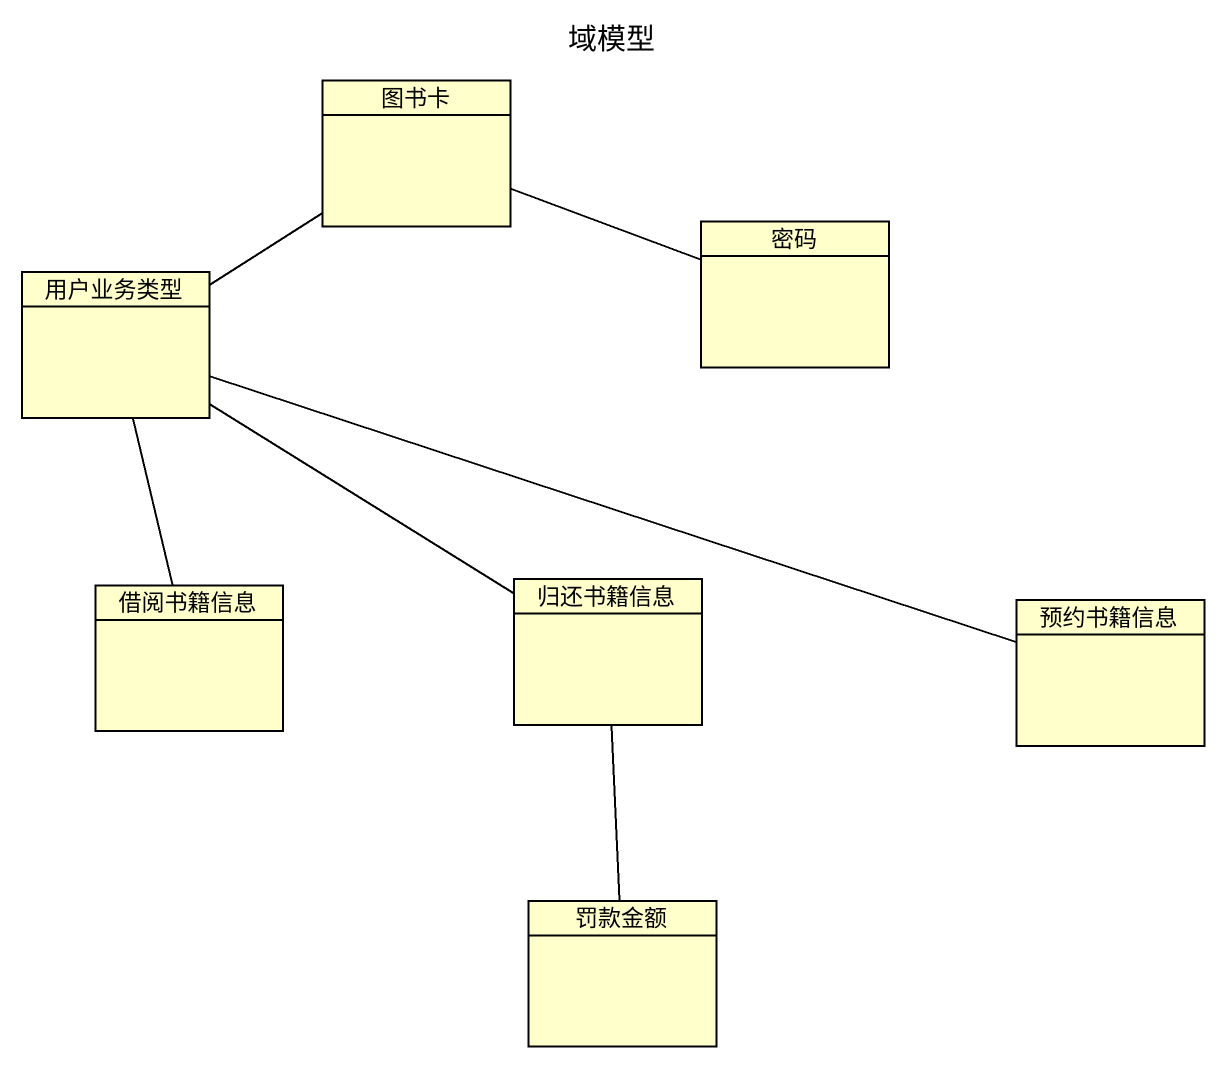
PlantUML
@startuml
title 域模型
hide circle
hide empty members
class 图书卡
class 密码
class 用户业务类型
class 借阅书籍信息
class 归还书籍信息
class 预约书籍信息
class 罚款金额
图书卡 -right- 密码
图书卡 -- 用户业务类型
用户业务类型 -- 借阅书籍信息
用户业务类型 -- 归还书籍信息
用户业务类型 -right- 预约书籍信息
归还书籍信息 -- 罚款金额
@enduml
